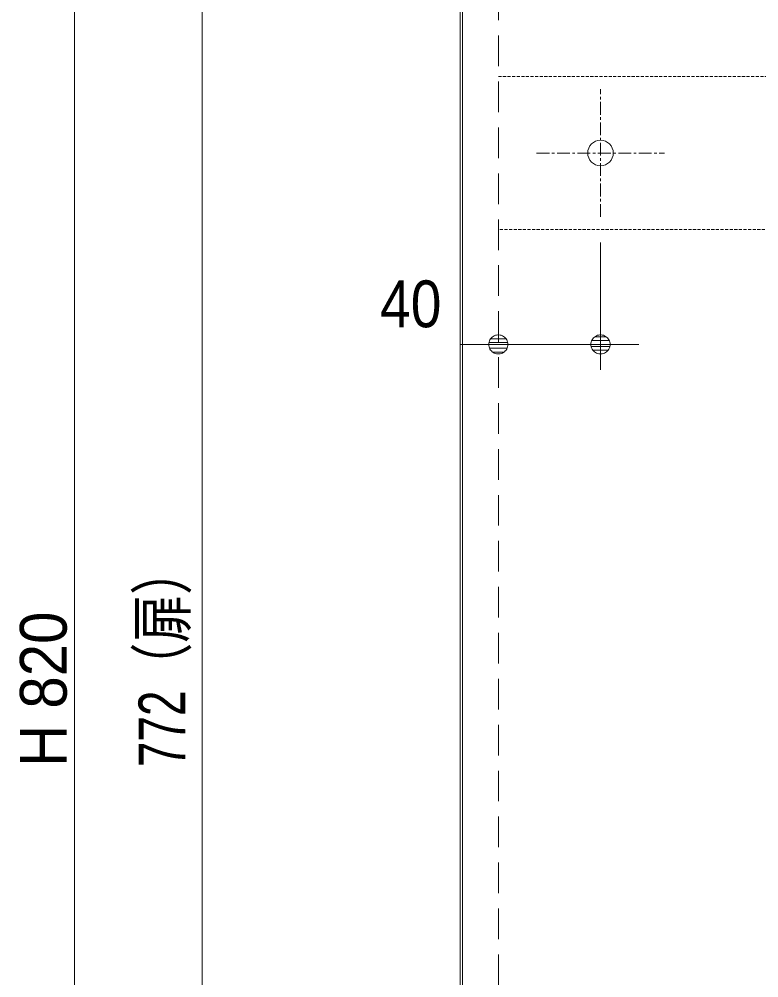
# Model space of a CAD drawing. Units: millimetres, scale not verified. Extents: x -3031 to 3031, y -1522 to 1522.
# Drawn here: x -1664.4 to -1374.8, y -603.2 to -227.6 of the extents above; entities that cross this region are included whole.
import ezdxf
from ezdxf.enums import TextEntityAlignment as Align

# ---------------------------------------------------------------- set-up
doc = ezdxf.new("R2010")
doc.units = ezdxf.units.MM
doc.header["$LTSCALE"] = 10
doc.linetypes.add('CHAIN1', pattern=[8, 5, -1, 1, -1])
doc.linetypes.add('DASHED1', pattern=[1.8, 1.2, -0.6])
for name, color, linetype, lineweight in [('0-1_5ボウル・キャビネット', 7, 'Continuous', 9), ('0-2_2寸法-2', 7, 'Continuous', 9), ('0-3_0', 7, 'Continuous', 9), ('0-4_2寸法-1', 7, 'Continuous', 9)]:
    doc.layers.add(name, color=color, linetype=linetype, lineweight=lineweight)
doc.styles.add('ＭＳ Ｐゴシック', font='')
doc.styles.get('ＭＳ Ｐゴシック').set_extended_font_data('MS PGothic')

# ---------------------------------------------------------------- blocks, each defined once
blk = doc.blocks.new('グループ-37')
at = {"layer": '0-1_5ボウル・キャビネット', "linetype": 'CHAIN1'}
for p, q in [((-5430, -3050), (-5430, -2550)), ((-5680, -2800), (-5180, -2800))]:
    blk.add_line(p, q, dxfattribs=at)
at = {"layer": '0-1_5ボウル・キャビネット'}
blk.add_circle((-5430, -2800), 50, dxfattribs=at)
blk = doc.blocks.new('グループ-38')
at = {"layer": '0-1_5ボウル・キャビネット', "linetype": 'DASHED1'}
for p, q in [((-5830, -2500), (-1150, -2500)), ((-1150, -3100), (-5830, -3100))]:
    blk.add_line(p, q, dxfattribs=at)
blk = doc.blocks.new('_Dot')
at = {"layer": '0-3_0'}
for p, q in [((-5, 0), (-10, 0)), ((4.89, 1), (-4.89, 1)), ((3.99, 3), (-3.99, 3)), ((4.58, -1.99), (-4.58, -1.99)), ((3, -3.99), (-3, -3.99))]:
    blk.add_line(p, q, dxfattribs=at)
for points in [[(5, 0), (4.96, 0.63), (4.84, 1.24), (4.65, 1.84), (4.38, 2.41), (4.05, 2.94), (3.64, 3.42), (3.19, 3.85), (2.68, 4.22), (2.13, 4.52), (1.55, 4.76), (0.94, 4.91), (0.31, 4.99), (-0.31, 4.99), (-0.94, 4.91), (-1.55, 4.76), (-2.13, 4.52), (-2.68, 4.22), (-3.19, 3.85), (-3.64, 3.42), (-4.05, 2.94), (-4.38, 2.41), (-4.65, 1.84), (-4.84, 1.24), (-4.96, 0.63), (-5, 0), (0, 0)], [(-5, 0), (-4.96, -0.63), (-4.84, -1.24), (-4.65, -1.84), (-4.38, -2.41), (-4.05, -2.94), (-3.64, -3.42), (-3.19, -3.85), (-2.68, -4.22), (-2.13, -4.52), (-1.55, -4.76), (-0.94, -4.91), (-0.31, -4.99), (0.31, -4.99), (0.94, -4.91), (1.55, -4.76), (2.13, -4.52), (2.68, -4.22), (3.19, -3.85), (3.64, -3.42), (4.05, -2.94), (4.38, -2.41), (4.65, -1.84), (4.84, -1.24), (4.96, -0.63), (5, 0), (0, 0)]]:
    blk.add_lwpolyline(points, close=True, dxfattribs=at)

msp = doc.modelspace()

# ---------------------------------------------------------------- linework, layer by layer
at = {"layer": '0-1_5ボウル・キャビネット'}
msp.add_line((-1491.75, -90), (-1491.75, -900), dxfattribs=at)
at = {"layer": '0-1_5ボウル・キャビネット', "linetype": 'DASHED1'}
msp.add_lwpolyline([(-1491.75, -90), (-1476.75, -90), (-1476.75, -900), (-1491.75, -900)], close=True, dxfattribs=at)
at = {"layer": '0-1_5ボウル・キャビネット'}
msp.add_lwpolyline([(-1490.75, -93), (-994.75, -93), (-994.75, -865), (-1490.75, -865)], close=True, dxfattribs=at)
at = {"layer": '0-2_2寸法-2'}
for p, q in [((-1436.75, -315), (-1436.75, -365)), ((-1476.75, -345), (-1476.65, -345)), ((-1484.25, -355), (-1491.76, -355)), ((-1476.75, -355), (-1436.75, -355)), ((-1429.25, -355), (-1421.74, -355))]:
    msp.add_line(p, q, dxfattribs=at)
at = {"layer": '0-4_2寸法-1'}
for p, q in [((-1642.75, -87.5), (-1642.75, -892.5)), ((-1592.75, -857.5), (-1592.75, -100.5))]:
    msp.add_line(p, q, dxfattribs=at)

# ---------------------------------------------------------------- block references
at = {"layer": '0-1_5ボウル・キャビネット', "xscale": 0.1, "yscale": 0.1}
for name in ['グループ-38', 'グループ-37']:
    msp.add_blockref(name, (-893.75, 0), dxfattribs=at)
at = {"layer": '0-2_2寸法-2', "xscale": 0.7503418, "yscale": 0.7503418}
msp.add_blockref('_Dot', (-1476.75, -355), dxfattribs=at)
at = {"layer": '0-2_2寸法-2', "xscale": 0.7503418, "yscale": 0.7503418, "rotation": 180}
msp.add_blockref('_Dot', (-1436.75, -355), dxfattribs=at)

# ---------------------------------------------------------------- texts
at = {"layer": '0-2_2寸法-2', "style": 'ＭＳ Ｐゴシック', "width": 0.9}
msp.add_text('40', height=18.33, dxfattribs=at).set_placement((-1523.05, -353.76), align=Align.BOTTOM_LEFT)
at = {"layer": '0-4_2寸法-1', "style": 'ＭＳ Ｐゴシック'}
for s, height, width, p in [('772（扉）', 18.33, 0.75, (-1593.83, -520.6)), ('H 820', 18.34, 0.95, (-1640.27, -520.49))]:
    msp.add_text(s, height=height, rotation=90, dxfattribs=dict(at, width=width)).set_placement(p, align=Align.BOTTOM_LEFT)

doc.saveas('drawing.dxf')
